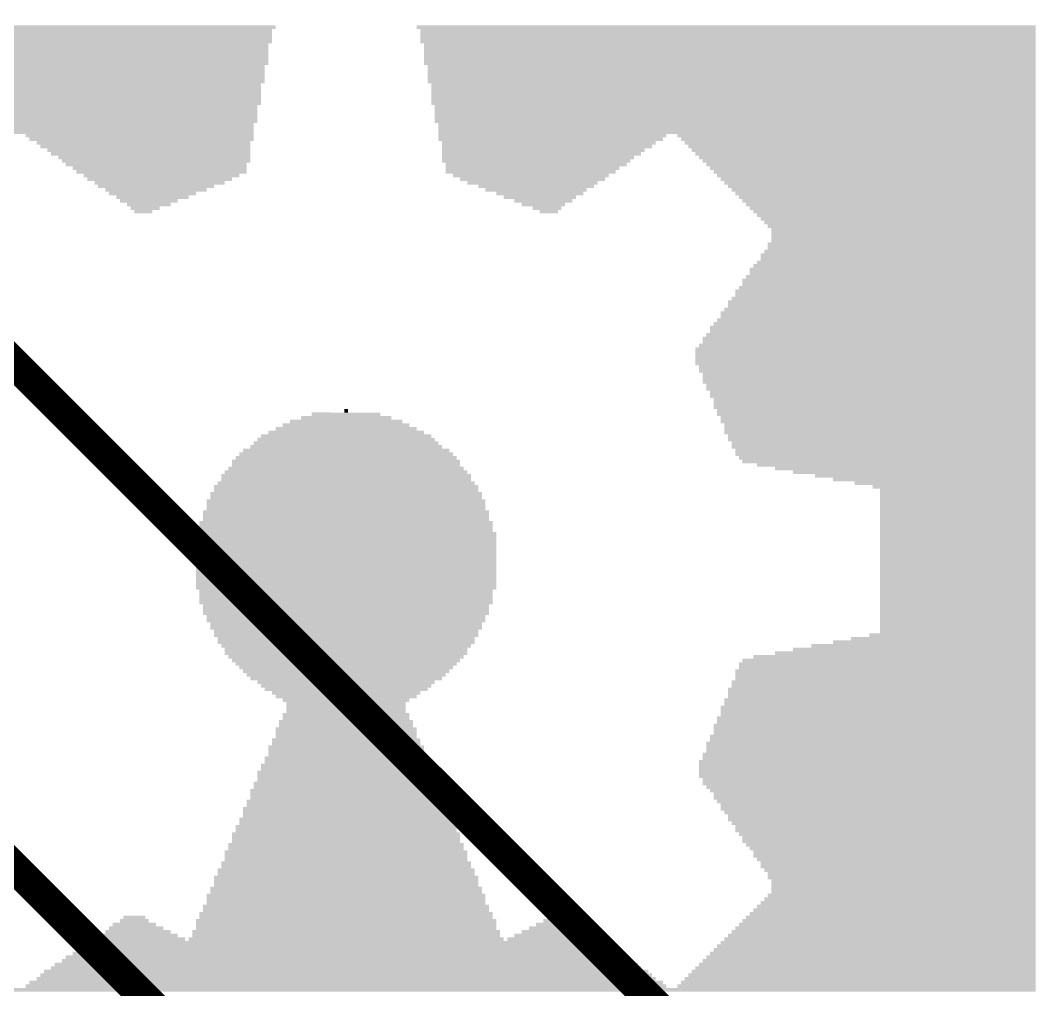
# Model space of a CAD drawing. Extents: x -3564 to 3564, y -2067 to 2176.
# Drawn here: x -145.3 to 180, y -1779.1 to -1468.4 of the extents above; entities that cross this region are included whole.
import ezdxf

# ---------------------------------------------------------------- set-up
doc = ezdxf.new("R2010")
doc.units = 0
for name, color, linetype in [('COPPER_BOTTOM', 1, 'CONTINUOUS'), ('COPPER_TOP', 3, 'CONTINUOUS'), ('SILKSCREEN_BOTTOM', 6, 'CONTINUOUS')]:
    doc.layers.add(name, color=color, linetype=linetype)

msp = doc.modelspace()

# ---------------------------------------------------------------- hatches: boundary and pattern name
at = {"layer": 'SILKSCREEN_BOTTOM'}
for points in [[(-63.53937, -1471.159685), (-261.850039, -1471.159685), (-261.850039, -1469.994724), (-63.53937, -1469.999961)], [(180, -1471.159685), (-18.31063, -1471.159685), (-18.31063, -1469.994724), (180, -1469.999961)], [(-64.699094, -1472.319409), (-261.850039, -1472.319409), (-261.850039, -1471.154449), (-64.699094, -1471.159646)], [(-64.699094, -1473.479134), (-261.850039, -1473.479134), (-261.850039, -1472.314173), (-64.699094, -1472.31937)], [(-64.699094, -1474.638819), (-261.850039, -1474.638819), (-261.850039, -1473.473898), (-64.699094, -1473.479094)], [(180, -1472.319409), (-17.150906, -1472.319409), (-17.150906, -1471.154449), (180, -1471.159646)], [(180, -1473.479134), (-17.150906, -1473.479134), (-17.150906, -1472.314173), (180, -1472.31937)], [(180, -1474.638819), (-17.150906, -1474.638819), (-17.150906, -1473.473898), (180, -1473.479094)], [(-64.699094, -1475.798543), (-261.850039, -1475.798543), (-261.850039, -1474.633622), (-64.699094, -1474.63878)], [(-65.85878, -1476.958268), (-261.850039, -1476.958268), (-261.850039, -1475.793346), (-65.85878, -1475.798504)], [(180, -1475.798543), (-17.150906, -1475.798543), (-17.150906, -1474.633622), (180, -1474.63878)], [(180, -1476.958268), (-15.99122, -1476.958268), (-15.99122, -1475.793346), (180, -1475.798504)], [(-65.85878, -1478.117953), (-261.850039, -1478.117953), (-261.850039, -1476.953071), (-65.85878, -1476.958228)], [(-65.85878, -1479.277677), (-261.850039, -1479.277677), (-261.850039, -1478.112795), (-65.85878, -1478.117913)], [(-65.85878, -1480.437402), (-261.850039, -1480.437402), (-261.850039, -1479.27252), (-65.85878, -1479.277638)], [(180, -1478.117953), (-15.99122, -1478.117953), (-15.99122, -1476.953071), (180, -1476.958228)], [(180, -1479.277677), (-15.99122, -1479.277677), (-15.99122, -1478.112795), (180, -1478.117913)], [(180, -1480.437402), (-15.99122, -1480.437402), (-15.99122, -1479.27252), (180, -1479.277638)], [(-65.85878, -1481.597087), (-261.850039, -1481.597087), (-261.850039, -1480.432244), (-65.85878, -1480.437362)], [(-65.85878, -1482.756811), (-261.850039, -1482.756811), (-261.850039, -1481.591969), (-65.85878, -1481.597047)], [(-67.018504, -1483.916535), (-261.850039, -1483.916535), (-261.850039, -1482.751693), (-67.018504, -1482.756772)], [(180, -1481.597087), (-15.99122, -1481.597087), (-15.99122, -1480.432244), (180, -1480.437362)], [(180, -1482.756811), (-15.99122, -1482.756811), (-15.99122, -1481.591969), (180, -1481.597047)], [(180, -1483.916535), (-14.831496, -1483.916535), (-14.831496, -1482.751693), (180, -1482.756772)], [(-67.018504, -1485.07622), (-261.850039, -1485.07622), (-261.850039, -1483.911417), (-67.018504, -1483.916496)], [(-67.018504, -1486.235945), (-261.850039, -1486.235945), (-261.850039, -1485.071142), (-67.018504, -1485.076181)], [(-67.018504, -1487.395669), (-261.850039, -1487.395669), (-261.850039, -1486.230866), (-67.018504, -1486.235906)], [(180, -1485.07622), (-14.831496, -1485.07622), (-14.831496, -1483.911417), (180, -1483.916496)], [(180, -1486.235945), (-14.831496, -1486.235945), (-14.831496, -1485.071142), (180, -1485.076181)], [(180, -1487.395669), (-14.831496, -1487.395669), (-14.831496, -1486.230866), (180, -1486.235906)], [(-67.018504, -1488.555354), (-261.850039, -1488.555354), (-261.850039, -1487.390591), (-67.018504, -1487.39563)], [(-68.178228, -1489.715079), (-261.850039, -1489.715079), (-261.850039, -1488.550315), (-68.178228, -1488.555315)], [(-68.178228, -1490.874803), (-261.850039, -1490.874803), (-261.850039, -1489.710039), (-68.178228, -1489.715039)], [(180, -1488.555354), (-14.831496, -1488.555354), (-14.831496, -1487.390591), (180, -1487.39563)], [(180, -1489.715079), (-13.671772, -1489.715079), (-13.671772, -1488.550315), (180, -1488.555315)], [(180, -1490.874803), (-13.671772, -1490.874803), (-13.671772, -1489.710039), (180, -1489.715039)], [(-68.178228, -1492.034488), (-261.850039, -1492.034488), (-261.850039, -1490.869764), (-68.178228, -1490.874764)], [(-68.178228, -1493.194213), (-261.850039, -1493.194213), (-261.850039, -1492.029488), (-68.178228, -1492.034449)], [(180, -1492.034488), (-13.671772, -1492.034488), (-13.671772, -1490.869764), (180, -1490.874764)], [(180, -1493.194213), (-13.671772, -1493.194213), (-13.671772, -1492.029488), (180, -1492.034449)], [(-68.178228, -1494.353937), (-261.850039, -1494.353937), (-261.850039, -1493.189213), (-68.178228, -1493.194173)], [(-68.178228, -1495.513622), (-261.850039, -1495.513622), (-261.850039, -1494.348937), (-68.178228, -1494.353898)], [(-69.337913, -1496.673346), (-261.850039, -1496.673346), (-261.850039, -1495.508661), (-69.337913, -1495.513583)], [(180, -1494.353937), (-13.671772, -1494.353937), (-13.671772, -1493.189213), (180, -1493.194173)], [(180, -1495.513622), (-13.671772, -1495.513622), (-13.671772, -1494.348937), (180, -1494.353898)], [(180, -1496.673346), (-12.512087, -1496.673346), (-12.512087, -1495.508661), (180, -1495.513583)], [(-69.337913, -1497.833071), (-261.850039, -1497.833071), (-261.850039, -1496.668386), (-69.337913, -1496.673307)], [(-69.337913, -1498.992756), (-261.850039, -1498.992756), (-261.850039, -1497.82811), (-69.337913, -1497.833031)], [(-69.337913, -1500.15248), (-261.850039, -1500.15248), (-261.850039, -1498.987835), (-69.337913, -1498.992717)], [(180, -1497.833071), (-12.512087, -1497.833071), (-12.512087, -1496.668386), (180, -1496.673307)], [(180, -1498.992756), (-12.512087, -1498.992756), (-12.512087, -1497.82811), (180, -1497.833031)], [(180, -1500.15248), (-12.512087, -1500.15248), (-12.512087, -1498.987835), (180, -1498.992717)], [(-69.337913, -1501.312205), (-261.850039, -1501.312205), (-261.850039, -1500.147559), (-69.337913, -1500.152441)], [(-70.497638, -1502.47189), (-261.850039, -1502.47189), (-261.850039, -1501.307283), (-70.497638, -1501.312165)], [(-70.497638, -1503.631614), (-261.850039, -1503.631614), (-261.850039, -1502.467008), (-70.497638, -1502.47185)], [(180, -1501.312205), (-12.512087, -1501.312205), (-12.512087, -1500.147559), (180, -1500.152441)], [(180, -1502.47189), (-11.352362, -1502.47189), (-11.352362, -1501.307283), (180, -1501.312165)], [(180, -1503.631614), (-11.352362, -1503.631614), (-11.352362, -1502.467008), (180, -1502.47185)], [(-70.497638, -1504.791339), (-261.850039, -1504.791339), (-261.850039, -1503.626732), (-70.497638, -1503.631575)], [(-70.497638, -1505.951024), (-143.559449, -1505.951024), (-143.559449, -1504.786457), (-70.497638, -1504.791299)], [(-70.497638, -1507.110748), (-142.399764, -1507.110748), (-142.399764, -1505.946181), (-70.497638, -1505.950984)], [(180, -1504.791339), (-11.352362, -1504.791339), (-11.352362, -1503.626732), (180, -1503.631575)], [(61.709409, -1505.951024), (-11.352362, -1505.951024), (-11.352362, -1504.786457), (61.709409, -1504.791299)], [(60.549724, -1507.110748), (-11.352362, -1507.110748), (-11.352362, -1505.946181), (60.549724, -1505.950984)], [(180, -1505.951024), (65.188543, -1505.951024), (65.188543, -1504.786457), (180, -1504.791299)], [(180, -1507.110748), (66.348268, -1507.110748), (66.348268, -1505.946181), (180, -1505.950984)], [(-71.657362, -1508.270472), (-140.080315, -1508.270472), (-140.080315, -1507.105906), (-71.657362, -1507.110709)], [(-71.657362, -1509.430157), (-138.92063, -1509.430157), (-138.92063, -1508.26563), (-71.657362, -1508.270433)], [(58.230276, -1508.270472), (-10.192638, -1508.270472), (-10.192638, -1507.105906), (58.230276, -1507.110709)], [(57.070591, -1509.430157), (-10.192638, -1509.430157), (-10.192638, -1508.26563), (57.070591, -1508.270433)], [(180, -1508.270472), (67.507992, -1508.270472), (67.507992, -1507.105906), (180, -1507.110709)], [(180, -1509.430157), (68.667677, -1509.430157), (68.667677, -1508.26563), (180, -1508.270433)], [(-71.657362, -1510.589882), (-136.601181, -1510.589882), (-136.601181, -1509.425354), (-71.657362, -1509.430118)], [(-71.657362, -1511.749606), (-135.441496, -1511.749606), (-135.441496, -1510.585079), (-71.657362, -1510.589843)], [(-71.657362, -1512.909291), (-133.122047, -1512.909291), (-133.122047, -1511.744803), (-71.657362, -1511.749567)], [(54.751142, -1510.589882), (-10.192638, -1510.589882), (-10.192638, -1509.425354), (54.751142, -1509.430118)], [(53.591457, -1511.749606), (-10.192638, -1511.749606), (-10.192638, -1510.585079), (53.591457, -1510.589843)], [(51.272008, -1512.909291), (-10.192638, -1512.909291), (-10.192638, -1511.744803), (51.272008, -1511.749567)], [(180, -1510.589882), (69.827402, -1510.589882), (69.827402, -1509.425354), (180, -1509.430118)], [(180, -1511.749606), (70.987126, -1511.749606), (70.987126, -1510.585079), (180, -1510.589843)], [(180, -1512.909291), (72.146811, -1512.909291), (72.146811, -1511.744803), (180, -1511.749567)], [(-71.657362, -1514.069016), (-131.962362, -1514.069016), (-131.962362, -1512.904528), (-71.657362, -1512.909252)], [(-72.817047, -1515.22874), (-130.802638, -1515.22874), (-130.802638, -1514.064252), (-72.817047, -1514.068976)], [(-72.817047, -1516.388425), (-128.483228, -1516.388425), (-128.483228, -1515.223976), (-72.817047, -1515.228701)], [(50.112323, -1514.069016), (-10.192638, -1514.069016), (-10.192638, -1512.904528), (50.112323, -1512.909252)], [(48.952598, -1515.22874), (-9.032953, -1515.22874), (-9.032953, -1514.064252), (48.952598, -1514.068976)], [(46.633189, -1516.388425), (-9.032953, -1516.388425), (-9.032953, -1515.223976), (46.633189, -1515.228701)], [(180, -1514.069016), (73.306535, -1514.069016), (73.306535, -1512.904528), (180, -1512.909252)], [(180, -1515.22874), (74.46626, -1515.22874), (74.46626, -1514.064252), (180, -1514.068976)], [(180, -1516.388425), (75.625945, -1516.388425), (75.625945, -1515.223976), (180, -1515.228701)], [(-72.817047, -1517.54815), (-127.323504, -1517.54815), (-127.323504, -1516.383701), (-72.817047, -1516.388386)], [(-75.136496, -1518.707874), (-125.004094, -1518.707874), (-125.004094, -1517.543425), (-75.136496, -1517.54811)], [(-77.455906, -1519.867559), (-123.84437, -1519.867559), (-123.84437, -1518.70315), (-77.455906, -1518.707835)], [(45.473465, -1517.54815), (-9.032953, -1517.54815), (-9.032953, -1516.383701), (45.473465, -1516.388386)], [(43.154055, -1518.707874), (-6.713504, -1518.707874), (-6.713504, -1517.543425), (43.154055, -1517.54811)], [(41.994331, -1519.867559), (-4.394094, -1519.867559), (-4.394094, -1518.70315), (41.994331, -1518.707835)], [(180, -1517.54815), (76.785669, -1517.54815), (76.785669, -1516.383701), (180, -1516.388386)], [(180, -1518.707874), (77.945394, -1518.707874), (77.945394, -1517.543425), (180, -1517.54811)], [(180, -1519.867559), (79.105079, -1519.867559), (79.105079, -1518.70315), (180, -1518.707835)], [(-79.775315, -1521.027283), (-121.524961, -1521.027283), (-121.524961, -1519.862874), (-79.775315, -1519.86752)], [(-83.254449, -1522.187008), (-120.365236, -1522.187008), (-120.365236, -1521.022598), (-83.254449, -1521.027244)], [(-85.573898, -1523.346693), (-118.045827, -1523.346693), (-118.045827, -1522.182323), (-85.573898, -1522.186969)], [(39.674921, -1521.027283), (-2.074685, -1521.027283), (-2.074685, -1519.862874), (39.674921, -1519.86752)], [(38.515197, -1522.187008), (1.404409, -1522.187008), (1.404409, -1521.022598), (38.515197, -1521.027244)], [(36.195787, -1523.346693), (3.723858, -1523.346693), (3.723858, -1522.182323), (36.195787, -1522.186969)], [(180, -1521.027283), (80.264803, -1521.027283), (80.264803, -1519.862874), (180, -1519.86752)], [(180, -1522.187008), (81.424528, -1522.187008), (81.424528, -1521.022598), (180, -1521.027244)], [(180, -1523.346693), (82.584213, -1523.346693), (82.584213, -1522.182323), (180, -1522.186969)], [(-89.053031, -1524.506417), (-116.886102, -1524.506417), (-116.886102, -1523.342047), (-89.053031, -1523.346654)], [(-91.372441, -1525.666142), (-114.566693, -1525.666142), (-114.566693, -1524.501772), (-91.372441, -1524.506378)], [(35.036063, -1524.506417), (7.202992, -1524.506417), (7.202992, -1523.342047), (35.036063, -1523.346654)], [(32.716654, -1525.666142), (9.522402, -1525.666142), (9.522402, -1524.501772), (32.716654, -1524.506378)], [(180, -1524.506417), (83.743937, -1524.506417), (83.743937, -1523.342047), (180, -1523.346654)], [(180, -1525.666142), (84.903661, -1525.666142), (84.903661, -1524.501772), (180, -1524.506378)], [(-94.851575, -1526.825827), (-113.406969, -1526.825827), (-113.406969, -1525.661496), (-94.851575, -1525.666102)], [(-97.170984, -1527.985551), (-111.08752, -1527.985551), (-111.08752, -1526.82122), (-97.170984, -1526.825787)], [(-100.650118, -1529.145276), (-109.927835, -1529.145276), (-109.927835, -1527.980945), (-100.650118, -1527.985512)], [(31.556929, -1526.825827), (13.001535, -1526.825827), (13.001535, -1525.661496), (31.556929, -1525.666102)], [(29.23748, -1527.985551), (15.320945, -1527.985551), (15.320945, -1526.82122), (29.23748, -1526.825787)], [(28.077795, -1529.145276), (18.800079, -1529.145276), (18.800079, -1527.980945), (28.077795, -1527.985512)], [(180, -1526.825827), (86.063346, -1526.825827), (86.063346, -1525.661496), (180, -1525.666102)], [(180, -1527.985551), (87.223071, -1527.985551), (87.223071, -1526.82122), (180, -1526.825787)], [(180, -1529.145276), (88.382795, -1529.145276), (88.382795, -1527.980945), (180, -1527.985512)], [(-102.969567, -1530.304961), (-108.76811, -1530.304961), (-108.76811, -1529.140669), (-102.969567, -1529.145236)], [(26.918071, -1530.304961), (21.119528, -1530.304961), (21.119528, -1529.140669), (26.918071, -1529.145236)], [(180, -1530.304961), (89.54248, -1530.304961), (89.54248, -1529.140669), (180, -1529.145236)], [(180, -1531.464685), (90.702205, -1531.464685), (90.702205, -1530.300394), (180, -1530.304921)], [(180, -1532.624409), (91.861929, -1532.624409), (91.861929, -1531.460118), (180, -1531.464646)], [(180, -1533.784094), (93.021614, -1533.784094), (93.021614, -1532.619843), (180, -1532.62437)], [(180, -1534.943819), (94.181339, -1534.943819), (94.181339, -1533.779567), (180, -1533.784055)], [(180, -1536.103543), (95.341063, -1536.103543), (95.341063, -1534.939291), (180, -1534.94378)], [(180, -1537.263228), (95.341063, -1537.263228), (95.341063, -1536.099016), (180, -1536.103504)], [(180, -1538.422953), (95.341063, -1538.422953), (95.341063, -1537.25874), (180, -1537.263189)], [(180, -1539.582677), (95.341063, -1539.582677), (95.341063, -1538.418465), (180, -1538.422913)], [(180, -1543.061811), (93.021614, -1543.061811), (93.021614, -1541.897638), (180, -1541.902047)], [(180, -1540.742362), (94.181339, -1540.742362), (94.181339, -1539.578189), (180, -1539.582638)], [(180, -1541.902087), (94.181339, -1541.902087), (94.181339, -1540.737913), (180, -1540.742323)], [(180, -1544.221496), (91.861929, -1544.221496), (91.861929, -1543.057362), (180, -1543.061772)], [(180, -1545.38122), (91.861929, -1545.38122), (91.861929, -1544.217087), (180, -1544.221457)], [(180, -1548.860354), (88.382795, -1548.860354), (88.382795, -1547.69626), (180, -1547.700591)], [(180, -1547.70063), (89.54248, -1547.70063), (89.54248, -1546.536535), (180, -1546.540906)], [(180, -1546.540945), (90.702205, -1546.540945), (90.702205, -1545.376811), (180, -1545.381181)], [(180, -1552.339488), (86.063346, -1552.339488), (86.063346, -1551.175433), (180, -1551.179724)], [(180, -1551.179764), (87.223071, -1551.179764), (87.223071, -1550.015709), (180, -1550.020039)], [(180, -1550.020079), (88.382795, -1550.020079), (88.382795, -1548.855984), (180, -1548.860315)], [(180, -1555.818622), (83.743937, -1555.818622), (83.743937, -1554.654606), (180, -1554.658858)], [(180, -1554.658898), (84.903661, -1554.658898), (84.903661, -1553.494882), (180, -1553.499173)], [(180, -1553.499213), (86.063346, -1553.499213), (86.063346, -1552.335157), (180, -1552.339449)], [(180, -1559.297756), (81.424528, -1559.297756), (81.424528, -1558.13378), (180, -1558.137992)], [(180, -1558.138031), (82.584213, -1558.138031), (82.584213, -1556.974055), (180, -1556.978307)], [(180, -1556.978346), (83.743937, -1556.978346), (83.743937, -1555.814331), (180, -1555.818583)], [(180, -1561.617165), (80.264803, -1561.617165), (80.264803, -1560.453228), (180, -1560.457441)], [(180, -1560.45748), (81.424528, -1560.45748), (81.424528, -1559.293504), (180, -1559.297717)], [(180, -1565.096299), (77.945394, -1565.096299), (77.945394, -1563.932402), (180, -1563.936575)], [(180, -1562.77689), (79.105079, -1562.77689), (79.105079, -1561.612953), (180, -1561.617126)], [(180, -1563.936614), (79.105079, -1563.936614), (79.105079, -1562.772677), (180, -1562.77685)], [(180, -1567.415748), (75.625945, -1567.415748), (75.625945, -1566.25185), (180, -1566.255984)], [(180, -1568.575433), (75.625945, -1568.575433), (75.625945, -1567.411575), (180, -1567.415709)], [(180, -1566.256024), (76.785669, -1566.256024), (76.785669, -1565.092126), (180, -1565.09626)], [(180, -1570.894882), (73.306535, -1570.894882), (73.306535, -1569.731024), (180, -1569.735118)], [(180, -1572.054567), (73.306535, -1572.054567), (73.306535, -1570.890748), (180, -1570.894843)], [(180, -1569.735157), (74.46626, -1569.735157), (74.46626, -1568.571299), (180, -1568.575394)], [(180, -1574.374016), (70.987126, -1574.374016), (70.987126, -1573.210197), (180, -1573.214252)], [(180, -1575.533701), (70.987126, -1575.533701), (70.987126, -1574.369921), (180, -1574.373976)], [(180, -1573.214291), (72.146811, -1573.214291), (72.146811, -1572.050472), (180, -1572.054528)], [(180, -1576.693425), (70.987126, -1576.693425), (70.987126, -1575.529646), (180, -1575.533661)], [(180, -1577.85315), (70.987126, -1577.85315), (70.987126, -1576.68937), (180, -1576.693386)], [(180, -1579.012835), (70.987126, -1579.012835), (70.987126, -1577.849094), (180, -1577.85311)], [(180, -1580.172559), (72.146811, -1580.172559), (72.146811, -1579.008819), (180, -1579.012795)], [(180, -1581.332283), (72.146811, -1581.332283), (72.146811, -1580.168543), (180, -1580.17252)], [(180, -1582.491969), (73.306535, -1582.491969), (73.306535, -1581.328268), (180, -1581.332244)], [(180, -1583.651693), (73.306535, -1583.651693), (73.306535, -1582.487992), (180, -1582.491929)], [(180, -1584.811417), (73.306535, -1584.811417), (73.306535, -1583.647717), (180, -1583.651654)], [(180, -1585.971102), (74.46626, -1585.971102), (74.46626, -1584.807441), (180, -1584.811378)], [(180, -1587.130827), (74.46626, -1587.130827), (74.46626, -1585.967165), (180, -1585.971063)], [(180, -1588.290551), (75.625945, -1588.290551), (75.625945, -1587.12689), (180, -1587.130787)], [(180, -1589.450236), (75.625945, -1589.450236), (75.625945, -1588.286614), (180, -1588.290512)], [(180, -1590.609961), (76.785669, -1590.609961), (76.785669, -1589.446339), (180, -1589.450197)], [(180, -1591.769685), (76.785669, -1591.769685), (76.785669, -1590.606063), (180, -1590.609921)], [(-40.345157, -1594.089094), (-41.504843, -1594.089094), (-41.504843, -1592.925512), (-40.345157, -1592.929331)], [(180, -1592.92937), (76.785669, -1592.92937), (76.785669, -1591.765787), (180, -1591.769646)], [(180, -1594.089094), (77.945394, -1594.089094), (77.945394, -1592.925512), (180, -1592.929331)], [(-22.949488, -1597.568228), (-58.900512, -1597.568228), (-58.900512, -1596.404685), (-22.949488, -1596.408465)], [(-26.428622, -1596.408504), (-55.421378, -1596.408504), (-55.421378, -1595.244961), (-26.428622, -1595.24878)], [(-29.907756, -1595.248819), (-51.942244, -1595.248819), (-51.942244, -1594.085236), (-29.907756, -1594.089055)], [(180, -1595.248819), (77.945394, -1595.248819), (77.945394, -1594.085236), (180, -1594.089055)], [(180, -1596.408504), (79.105079, -1596.408504), (79.105079, -1595.244961), (180, -1595.24878)], [(180, -1597.568228), (79.105079, -1597.568228), (79.105079, -1596.404685), (180, -1596.408465)], [(-15.99122, -1601.047362), (-65.85878, -1601.047362), (-65.85878, -1599.883858), (-15.99122, -1599.887598)], [(-18.31063, -1599.887638), (-63.53937, -1599.887638), (-63.53937, -1598.724134), (-18.31063, -1598.727913)], [(-20.630039, -1598.727953), (-61.219961, -1598.727953), (-61.219961, -1597.564409), (-20.630039, -1597.568189)], [(180, -1598.727953), (80.264803, -1598.727953), (80.264803, -1597.564409), (180, -1597.568189)], [(180, -1599.887638), (80.264803, -1599.887638), (80.264803, -1598.724134), (180, -1598.727913)], [(180, -1601.047362), (80.264803, -1601.047362), (80.264803, -1599.883858), (180, -1599.887598)], [(-11.352362, -1604.526496), (-70.497638, -1604.526496), (-70.497638, -1603.363031), (-11.352362, -1603.366732)], [(-12.512087, -1603.366772), (-69.337913, -1603.366772), (-69.337913, -1602.203307), (-12.512087, -1602.207047)], [(-13.671772, -1602.207087), (-68.178228, -1602.207087), (-68.178228, -1601.043583), (-13.671772, -1601.047323)], [(180, -1602.207087), (81.424528, -1602.207087), (81.424528, -1601.043583), (180, -1601.047323)], [(180, -1603.366772), (81.424528, -1603.366772), (81.424528, -1602.203307), (180, -1602.207047)], [(180, -1604.526496), (82.584213, -1604.526496), (82.584213, -1603.363031), (180, -1603.366732)], [(-6.713504, -1608.00563), (-75.136496, -1608.00563), (-75.136496, -1606.842205), (-6.713504, -1606.845866)], [(-7.873228, -1606.845906), (-73.976772, -1606.845906), (-73.976772, -1605.68248), (-7.873228, -1605.686181)], [(-10.192638, -1605.68622), (-71.657362, -1605.68622), (-71.657362, -1604.522756), (-10.192638, -1604.526457)], [(180, -1605.68622), (82.584213, -1605.68622), (82.584213, -1604.522756), (180, -1604.526457)], [(180, -1606.845906), (83.743937, -1606.845906), (83.743937, -1605.68248), (180, -1605.686181)], [(180, -1608.00563), (83.743937, -1608.00563), (83.743937, -1606.842205), (180, -1606.845866)], [(-4.394094, -1610.325039), (-77.455906, -1610.325039), (-77.455906, -1609.161654), (-4.394094, -1609.165315)], [(-5.553819, -1609.165354), (-76.296181, -1609.165354), (-76.296181, -1608.001929), (-5.553819, -1608.005591)], [(180, -1609.165354), (84.903661, -1609.165354), (84.903661, -1608.001929), (180, -1608.005591)], [(180, -1610.325039), (86.063346, -1610.325039), (86.063346, -1609.161654), (180, -1609.165315)], [(-2.074685, -1613.804173), (-79.775315, -1613.804173), (-79.775315, -1612.640827), (-2.074685, -1612.644449)], [(-3.23437, -1612.644488), (-78.61563, -1612.644488), (-78.61563, -1611.481102), (-3.23437, -1611.484724)], [(-4.394094, -1611.484764), (-77.455906, -1611.484764), (-77.455906, -1610.321378), (-4.394094, -1610.325)], [(180, -1611.484764), (90.702205, -1611.484764), (90.702205, -1610.321378), (180, -1610.325)], [(180, -1612.644488), (96.500748, -1612.644488), (96.500748, -1611.481102), (180, -1611.484724)], [(180, -1613.804173), (102.299331, -1613.804173), (102.299331, -1612.640827), (180, -1612.644449)], [(0.244724, -1617.283307), (-82.094764, -1617.283307), (-82.094764, -1616.12), (0.244724, -1616.123583)], [(-0.914961, -1614.963898), (-80.935039, -1614.963898), (-80.935039, -1613.800551), (-0.914961, -1613.804134)], [(-0.914961, -1616.123622), (-80.935039, -1616.123622), (-80.935039, -1614.960276), (-0.914961, -1614.963858)], [(180, -1614.963898), (109.257598, -1614.963898), (109.257598, -1613.800551), (180, -1613.804134)], [(180, -1616.123622), (115.056142, -1616.123622), (115.056142, -1614.960276), (180, -1614.963858)], [(180, -1617.283307), (122.014409, -1617.283307), (122.014409, -1616.12), (180, -1616.123583)], [(2.564134, -1620.762441), (-84.414173, -1620.762441), (-84.414173, -1619.599173), (2.564134, -1619.602717)], [(1.404409, -1618.443031), (-83.254449, -1618.443031), (-83.254449, -1617.279724), (1.404409, -1617.283268)], [(1.404409, -1619.602756), (-83.254449, -1619.602756), (-83.254449, -1618.439449), (1.404409, -1618.442992)], [(180, -1618.443031), (127.812953, -1618.443031), (127.812953, -1617.279724), (180, -1617.283268)], [(180, -1619.602756), (130.132402, -1619.602756), (130.132402, -1618.439449), (180, -1618.442992)], [(180, -1620.762441), (130.132402, -1620.762441), (130.132402, -1619.599173), (180, -1619.602717)], [(3.723858, -1623.08189), (-85.573898, -1623.08189), (-85.573898, -1621.918622), (3.723858, -1621.922126)], [(3.723858, -1624.241575), (-85.573898, -1624.241575), (-85.573898, -1623.078346), (3.723858, -1623.08185)], [(2.564134, -1621.922165), (-84.414173, -1621.922165), (-84.414173, -1620.758898), (2.564134, -1620.762402)], [(180, -1621.922165), (130.132402, -1621.922165), (130.132402, -1620.758898), (180, -1620.762402)], [(180, -1623.08189), (130.132402, -1623.08189), (130.132402, -1621.918622), (180, -1621.922126)], [(180, -1624.241575), (130.132402, -1624.241575), (130.132402, -1623.078346), (180, -1623.08185)], [(4.883543, -1626.561024), (-86.733583, -1626.561024), (-86.733583, -1625.397795), (4.883543, -1625.40126)], [(3.723858, -1625.401299), (-85.573898, -1625.401299), (-85.573898, -1624.238071), (3.723858, -1624.241535)], [(180, -1625.401299), (130.132402, -1625.401299), (130.132402, -1624.238071), (180, -1624.241535)], [(180, -1626.561024), (130.132402, -1626.561024), (130.132402, -1625.397795), (180, -1625.40126)], [(6.043268, -1630.040157), (-87.893307, -1630.040157), (-87.893307, -1628.876969), (6.043268, -1628.880394)], [(4.883543, -1627.720709), (-86.733583, -1627.720709), (-86.733583, -1626.55752), (4.883543, -1626.560984)], [(4.883543, -1628.880433), (-86.733583, -1628.880433), (-86.733583, -1627.717244), (4.883543, -1627.720669)], [(180, -1627.720709), (130.132402, -1627.720709), (130.132402, -1626.55752), (180, -1626.560984)], [(180, -1628.880433), (130.132402, -1628.880433), (130.132402, -1627.717244), (180, -1627.720669)], [(180, -1630.040157), (130.132402, -1630.040157), (130.132402, -1628.876969), (180, -1628.880394)], [(6.043268, -1631.199843), (-87.893307, -1631.199843), (-87.893307, -1630.036693), (6.043268, -1630.040118)], [(6.043268, -1632.359567), (-87.893307, -1632.359567), (-87.893307, -1631.196417), (6.043268, -1631.199803)], [(7.202992, -1633.519291), (-87.893307, -1633.519291), (-87.893307, -1632.356142), (7.202992, -1632.359528)], [(180, -1631.199843), (130.132402, -1631.199843), (130.132402, -1630.036693), (180, -1630.040118)], [(180, -1632.359567), (130.132402, -1632.359567), (130.132402, -1631.196417), (180, -1631.199803)], [(180, -1633.519291), (130.132402, -1633.519291), (130.132402, -1632.356142), (180, -1632.359528)], [(7.202992, -1634.678976), (-89.053031, -1634.678976), (-89.053031, -1633.515866), (7.202992, -1633.519252)], [(7.202992, -1635.838701), (-89.053031, -1635.838701), (-89.053031, -1634.675591), (7.202992, -1634.678937)], [(7.202992, -1636.998425), (-89.053031, -1636.998425), (-89.053031, -1635.835315), (7.202992, -1635.838661)], [(180, -1634.678976), (130.132402, -1634.678976), (130.132402, -1633.515866), (180, -1633.519252)], [(180, -1635.838701), (130.132402, -1635.838701), (130.132402, -1634.675591), (180, -1634.678937)], [(180, -1636.998425), (130.132402, -1636.998425), (130.132402, -1635.835315), (180, -1635.838661)], [(7.202992, -1638.15811), (-89.053031, -1638.15811), (-89.053031, -1636.995039), (7.202992, -1636.998386)], [(7.202992, -1639.317835), (-89.053031, -1639.317835), (-89.053031, -1638.154764), (7.202992, -1638.158071)], [(7.202992, -1640.477559), (-89.053031, -1640.477559), (-89.053031, -1639.314488), (7.202992, -1639.317795)], [(180, -1638.15811), (130.132402, -1638.15811), (130.132402, -1636.995039), (180, -1636.998386)], [(180, -1639.317835), (130.132402, -1639.317835), (130.132402, -1638.154764), (180, -1638.158071)], [(180, -1640.477559), (130.132402, -1640.477559), (130.132402, -1639.314488), (180, -1639.317795)], [(7.202992, -1641.637244), (-89.053031, -1641.637244), (-89.053031, -1640.474213), (7.202992, -1640.47752)], [(7.202992, -1642.796969), (-89.053031, -1642.796969), (-89.053031, -1641.633937), (7.202992, -1641.637205)], [(180, -1641.637244), (130.132402, -1641.637244), (130.132402, -1640.474213), (180, -1640.47752)], [(180, -1642.796969), (130.132402, -1642.796969), (130.132402, -1641.633937), (180, -1641.637205)], [(7.202992, -1643.956693), (-89.053031, -1643.956693), (-89.053031, -1642.793661), (7.202992, -1642.796929)], [(7.202992, -1645.116378), (-89.053031, -1645.116378), (-89.053031, -1643.953386), (7.202992, -1643.956654)], [(7.202992, -1646.276102), (-89.053031, -1646.276102), (-89.053031, -1645.11311), (7.202992, -1645.116339)], [(180, -1643.956693), (130.132402, -1643.956693), (130.132402, -1642.793661), (180, -1642.796929)], [(180, -1645.116378), (130.132402, -1645.116378), (130.132402, -1643.953386), (180, -1643.956654)], [(180, -1646.276102), (130.132402, -1646.276102), (130.132402, -1645.11311), (180, -1645.116339)], [(7.202992, -1647.435827), (-89.053031, -1647.435827), (-89.053031, -1646.272835), (7.202992, -1646.276063)], [(7.202992, -1648.595512), (-89.053031, -1648.595512), (-89.053031, -1647.432559), (7.202992, -1647.435787)], [(7.202992, -1649.755236), (-89.053031, -1649.755236), (-89.053031, -1648.592283), (7.202992, -1648.595472)], [(180, -1647.435827), (130.132402, -1647.435827), (130.132402, -1646.272835), (180, -1646.276063)], [(180, -1648.595512), (130.132402, -1648.595512), (130.132402, -1647.432559), (180, -1647.435787)], [(180, -1649.755236), (130.132402, -1649.755236), (130.132402, -1648.592283), (180, -1648.595472)], [(7.202992, -1650.914961), (-89.053031, -1650.914961), (-89.053031, -1649.752008), (7.202992, -1649.755197)], [(6.043268, -1652.074646), (-87.893307, -1652.074646), (-87.893307, -1650.911732), (6.043268, -1650.914921)], [(6.043268, -1653.23437), (-87.893307, -1653.23437), (-87.893307, -1652.071457), (6.043268, -1652.074606)], [(180, -1650.914961), (130.132402, -1650.914961), (130.132402, -1649.752008), (180, -1649.755197)], [(180, -1652.074646), (130.132402, -1652.074646), (130.132402, -1650.911732), (180, -1650.914921)], [(180, -1653.23437), (130.132402, -1653.23437), (130.132402, -1652.071457), (180, -1652.074606)], [(6.043268, -1654.394094), (-87.893307, -1654.394094), (-87.893307, -1653.231181), (6.043268, -1653.234331)], [(6.043268, -1655.55378), (-87.893307, -1655.55378), (-87.893307, -1654.390906), (6.043268, -1654.394055)], [(4.883543, -1656.713504), (-86.733583, -1656.713504), (-86.733583, -1655.55063), (4.883543, -1655.55374)], [(180, -1654.394094), (130.132402, -1654.394094), (130.132402, -1653.231181), (180, -1653.234331)], [(180, -1655.55378), (130.132402, -1655.55378), (130.132402, -1654.390906), (180, -1654.394055)], [(180, -1656.713504), (130.132402, -1656.713504), (130.132402, -1655.55063), (180, -1655.55374)], [(4.883543, -1657.873228), (-86.733583, -1657.873228), (-86.733583, -1656.710354), (4.883543, -1656.713465)], [(4.883543, -1659.032913), (-86.733583, -1659.032913), (-86.733583, -1657.870079), (4.883543, -1657.873189)], [(180, -1657.873228), (130.132402, -1657.873228), (130.132402, -1656.710354), (180, -1656.713465)], [(180, -1659.032913), (130.132402, -1659.032913), (130.132402, -1657.870079), (180, -1657.873189)], [(3.723858, -1660.192638), (-85.573898, -1660.192638), (-85.573898, -1659.029803), (3.723858, -1659.032874)], [(3.723858, -1661.352362), (-85.573898, -1661.352362), (-85.573898, -1660.189528), (3.723858, -1660.192598)], [(2.564134, -1662.512047), (-84.414173, -1662.512047), (-84.414173, -1661.349252), (2.564134, -1661.352323)], [(180, -1660.192638), (130.132402, -1660.192638), (130.132402, -1659.029803), (180, -1659.032874)], [(180, -1661.352362), (130.132402, -1661.352362), (130.132402, -1660.189528), (180, -1660.192598)], [(180, -1662.512047), (130.132402, -1662.512047), (130.132402, -1661.349252), (180, -1661.352323)], [(2.564134, -1663.671772), (-84.414173, -1663.671772), (-84.414173, -1662.508976), (2.564134, -1662.512008)], [(1.404409, -1664.831496), (-83.254449, -1664.831496), (-83.254449, -1663.668701), (1.404409, -1663.671732)], [(1.404409, -1665.991181), (-83.254449, -1665.991181), (-83.254449, -1664.828425), (1.404409, -1664.831457)], [(180, -1665.991181), (126.653268, -1665.991181), (126.653268, -1664.828425), (180, -1664.831457)], [(180, -1663.671772), (130.132402, -1663.671772), (130.132402, -1662.508976), (180, -1662.512008)], [(180, -1664.831496), (130.132402, -1664.831496), (130.132402, -1663.668701), (180, -1663.671732)], [(0.244724, -1667.150906), (-82.094764, -1667.150906), (-82.094764, -1665.98815), (0.244724, -1665.991142)], [(0.244724, -1668.31063), (-82.094764, -1668.31063), (-82.094764, -1667.147874), (0.244724, -1667.150866)], [(-0.914961, -1669.470315), (-80.935039, -1669.470315), (-80.935039, -1668.307598), (-0.914961, -1668.310591)], [(180, -1669.470315), (108.097874, -1669.470315), (108.097874, -1668.307598), (180, -1668.310591)], [(180, -1668.31063), (115.056142, -1668.31063), (115.056142, -1667.147874), (180, -1667.150866)], [(180, -1667.150906), (120.854685, -1667.150906), (120.854685, -1665.98815), (180, -1665.991142)], [(-2.074685, -1670.630039), (-79.775315, -1670.630039), (-79.775315, -1669.467323), (-2.074685, -1669.470276)], [(-2.074685, -1671.789764), (-79.775315, -1671.789764), (-79.775315, -1670.627047), (-2.074685, -1670.63)], [(-3.23437, -1672.949449), (-78.61563, -1672.949449), (-78.61563, -1671.786772), (-3.23437, -1671.789724)], [(180, -1672.949449), (89.54248, -1672.949449), (89.54248, -1671.786772), (180, -1671.789724)], [(180, -1671.789764), (96.500748, -1671.789764), (96.500748, -1670.627047), (180, -1670.63)], [(180, -1670.630039), (102.299331, -1670.630039), (102.299331, -1669.467323), (180, -1669.470276)], [(-4.394094, -1674.109173), (-77.455906, -1674.109173), (-77.455906, -1672.946496), (-4.394094, -1672.949409)], [(-5.553819, -1675.268898), (-76.296181, -1675.268898), (-76.296181, -1674.10622), (-5.553819, -1674.109134)], [(-6.713504, -1676.428583), (-75.136496, -1676.428583), (-75.136496, -1675.265945), (-6.713504, -1675.268858)], [(180, -1675.268898), (84.903661, -1675.268898), (84.903661, -1674.10622), (180, -1674.109134)], [(180, -1676.428583), (84.903661, -1676.428583), (84.903661, -1675.265945), (180, -1675.268858)], [(180, -1674.109173), (86.063346, -1674.109173), (86.063346, -1672.946496), (180, -1672.949409)], [(-7.873228, -1677.588307), (-73.976772, -1677.588307), (-73.976772, -1676.425669), (-7.873228, -1676.428543)], [(-9.032953, -1678.748031), (-72.817047, -1678.748031), (-72.817047, -1677.585394), (-9.032953, -1677.588268)], [(180, -1677.588307), (83.743937, -1677.588307), (83.743937, -1676.425669), (180, -1676.428543)], [(180, -1678.748031), (83.743937, -1678.748031), (83.743937, -1677.585394), (180, -1677.588268)], [(-10.192638, -1679.907717), (-71.657362, -1679.907717), (-71.657362, -1678.745118), (-10.192638, -1678.747992)], [(-12.512087, -1681.067441), (-69.337913, -1681.067441), (-69.337913, -1679.904843), (-12.512087, -1679.907677)], [(-13.671772, -1682.227165), (-68.178228, -1682.227165), (-68.178228, -1681.064567), (-13.671772, -1681.067402)], [(180, -1681.067441), (82.584213, -1681.067441), (82.584213, -1679.904843), (180, -1679.907677)], [(180, -1682.227165), (82.584213, -1682.227165), (82.584213, -1681.064567), (180, -1681.067402)], [(180, -1679.907717), (83.743937, -1679.907717), (83.743937, -1678.745118), (180, -1678.747992)], [(-14.831496, -1683.38685), (-67.018504, -1683.38685), (-67.018504, -1682.224291), (-14.831496, -1682.227126)], [(-17.150906, -1684.546575), (-64.699094, -1684.546575), (-64.699094, -1683.384016), (-17.150906, -1683.386811)], [(-18.31063, -1685.706299), (-63.53937, -1685.706299), (-63.53937, -1684.54374), (-18.31063, -1684.546535)], [(180, -1683.38685), (81.424528, -1683.38685), (81.424528, -1682.224291), (180, -1682.227126)], [(180, -1684.546575), (81.424528, -1684.546575), (81.424528, -1683.384016), (180, -1683.386811)], [(180, -1685.706299), (81.424528, -1685.706299), (81.424528, -1684.54374), (180, -1684.546535)], [(-20.630039, -1686.865984), (-61.219961, -1686.865984), (-61.219961, -1685.703465), (-20.630039, -1685.70626)], [(-21.789764, -1688.025709), (-60.060236, -1688.025709), (-60.060236, -1686.863189), (-21.789764, -1686.865945)], [(-21.789764, -1689.185433), (-60.060236, -1689.185433), (-60.060236, -1688.022913), (-21.789764, -1688.025669)], [(180, -1689.185433), (79.105079, -1689.185433), (79.105079, -1688.022913), (180, -1688.025669)], [(180, -1686.865984), (80.264803, -1686.865984), (80.264803, -1685.703465), (180, -1685.70626)], [(180, -1688.025709), (80.264803, -1688.025709), (80.264803, -1686.863189), (180, -1686.865945)], [(-20.630039, -1691.504843), (-61.219961, -1691.504843), (-61.219961, -1690.342362), (-20.630039, -1690.345079)], [(-20.630039, -1692.664567), (-61.219961, -1692.664567), (-61.219961, -1691.502087), (-20.630039, -1691.504803)], [(-21.789764, -1690.345118), (-60.060236, -1690.345118), (-60.060236, -1689.182638), (-21.789764, -1689.185394)], [(180, -1692.664567), (77.945394, -1692.664567), (77.945394, -1691.502087), (180, -1691.504803)], [(180, -1690.345118), (79.105079, -1690.345118), (79.105079, -1689.182638), (180, -1689.185394)], [(180, -1691.504843), (79.105079, -1691.504843), (79.105079, -1690.342362), (180, -1690.345079)], [(-19.470354, -1693.824252), (-62.379646, -1693.824252), (-62.379646, -1692.661811), (-19.470354, -1692.664528)], [(-19.470354, -1694.983976), (-62.379646, -1694.983976), (-62.379646, -1693.821535), (-19.470354, -1693.824213)], [(180, -1694.983976), (76.785669, -1694.983976), (76.785669, -1693.821535), (180, -1693.824213)], [(180, -1693.824252), (77.945394, -1693.824252), (77.945394, -1692.661811), (180, -1692.664528)], [(-18.31063, -1696.143701), (-63.53937, -1696.143701), (-63.53937, -1694.98126), (-18.31063, -1694.983937)], [(-18.31063, -1697.303386), (-63.53937, -1697.303386), (-63.53937, -1696.140984), (-18.31063, -1696.143661)], [(-18.31063, -1698.46311), (-63.53937, -1698.46311), (-63.53937, -1697.300709), (-18.31063, -1697.303346)], [(180, -1698.46311), (75.625945, -1698.46311), (75.625945, -1697.300709), (180, -1697.303346)], [(180, -1696.143701), (76.785669, -1696.143701), (76.785669, -1694.98126), (180, -1694.983937)], [(180, -1697.303386), (76.785669, -1697.303386), (76.785669, -1696.140984), (180, -1696.143661)], [(-15.99122, -1701.942244), (-65.85878, -1701.942244), (-65.85878, -1700.779882), (-15.99122, -1700.78248)], [(-17.150906, -1699.622835), (-64.699094, -1699.622835), (-64.699094, -1698.460433), (-17.150906, -1698.463071)], [(-17.150906, -1700.78252), (-64.699094, -1700.78252), (-64.699094, -1699.620157), (-17.150906, -1699.622795)], [(180, -1700.78252), (74.46626, -1700.78252), (74.46626, -1699.620157), (180, -1699.622795)], [(180, -1701.942244), (74.46626, -1701.942244), (74.46626, -1700.779882), (180, -1700.78248)], [(180, -1699.622835), (75.625945, -1699.622835), (75.625945, -1698.460433), (180, -1698.463071)], [(-14.831496, -1705.421378), (-67.018504, -1705.421378), (-67.018504, -1704.259055), (-14.831496, -1704.261614)], [(-15.99122, -1703.101969), (-65.85878, -1703.101969), (-65.85878, -1701.939606), (-15.99122, -1701.942205)], [(-15.99122, -1704.261654), (-65.85878, -1704.261654), (-65.85878, -1703.099331), (-15.99122, -1703.101929)], [(180, -1704.261654), (73.306535, -1704.261654), (73.306535, -1703.099331), (180, -1703.101929)], [(180, -1705.421378), (73.306535, -1705.421378), (73.306535, -1704.259055), (180, -1704.261614)], [(180, -1703.101969), (74.46626, -1703.101969), (74.46626, -1701.939606), (180, -1701.942205)], [(-13.671772, -1707.740787), (-68.178228, -1707.740787), (-68.178228, -1706.578504), (-13.671772, -1706.581063)], [(-13.671772, -1708.900512), (-68.178228, -1708.900512), (-68.178228, -1707.738228), (-13.671772, -1707.740748)], [(-14.831496, -1706.581102), (-67.018504, -1706.581102), (-67.018504, -1705.41878), (-14.831496, -1705.421339)], [(180, -1706.581102), (72.146811, -1706.581102), (72.146811, -1705.41878), (180, -1705.421339)], [(180, -1707.740787), (72.146811, -1707.740787), (72.146811, -1706.578504), (180, -1706.581063)], [(180, -1708.900512), (72.146811, -1708.900512), (72.146811, -1707.738228), (180, -1707.740748)], [(-12.512087, -1710.060236), (-69.337913, -1710.060236), (-69.337913, -1708.897953), (-12.512087, -1708.900472)], [(-12.512087, -1711.219921), (-69.337913, -1711.219921), (-69.337913, -1710.057677), (-12.512087, -1710.060197)], [(180, -1710.060236), (72.146811, -1710.060236), (72.146811, -1708.897953), (180, -1708.900472)], [(180, -1711.219921), (72.146811, -1711.219921), (72.146811, -1710.057677), (180, -1710.060197)], [(-11.352362, -1713.53937), (-70.497638, -1713.53937), (-70.497638, -1712.377126), (-11.352362, -1712.379606)], [(-11.352362, -1714.699055), (-70.497638, -1714.699055), (-70.497638, -1713.53685), (-11.352362, -1713.539331)], [(-12.512087, -1712.379646), (-69.337913, -1712.379646), (-69.337913, -1711.217402), (-12.512087, -1711.219882)], [(180, -1712.379646), (73.306535, -1712.379646), (73.306535, -1711.217402), (180, -1711.219882)], [(180, -1713.53937), (73.306535, -1713.53937), (73.306535, -1712.377126), (180, -1712.379606)], [(180, -1714.699055), (74.46626, -1714.699055), (74.46626, -1713.53685), (180, -1713.539331)], [(-10.192638, -1715.85878), (-71.657362, -1715.85878), (-71.657362, -1714.696575), (-10.192638, -1714.699016)], [(-10.192638, -1717.018504), (-71.657362, -1717.018504), (-71.657362, -1715.856299), (-10.192638, -1715.85874)], [(-10.192638, -1718.178189), (-71.657362, -1718.178189), (-71.657362, -1717.016024), (-10.192638, -1717.018465)], [(180, -1715.85878), (75.625945, -1715.85878), (75.625945, -1714.696575), (180, -1714.699016)], [(180, -1717.018504), (76.785669, -1717.018504), (76.785669, -1715.856299), (180, -1715.85874)], [(180, -1718.178189), (76.785669, -1718.178189), (76.785669, -1717.016024), (180, -1717.018465)], [(-7.873228, -1721.657323), (-73.976772, -1721.657323), (-73.976772, -1720.495197), (-7.873228, -1720.497598)], [(-9.032953, -1719.337913), (-72.817047, -1719.337913), (-72.817047, -1718.175748), (-9.032953, -1718.17815)], [(-9.032953, -1720.497638), (-72.817047, -1720.497638), (-72.817047, -1719.335472), (-9.032953, -1719.337874)], [(180, -1719.337913), (77.945394, -1719.337913), (77.945394, -1718.175748), (180, -1718.17815)], [(180, -1720.497638), (79.105079, -1720.497638), (79.105079, -1719.335472), (180, -1719.337874)], [(180, -1721.657323), (79.105079, -1721.657323), (79.105079, -1720.495197), (180, -1720.497598)], [(-6.713504, -1725.136457), (-75.136496, -1725.136457), (-75.136496, -1723.97437), (-6.713504, -1723.976732)], [(-7.873228, -1722.817047), (-73.976772, -1722.817047), (-73.976772, -1721.654921), (-7.873228, -1721.657283)], [(-7.873228, -1723.976772), (-73.976772, -1723.976772), (-73.976772, -1722.814646), (-7.873228, -1722.817008)], [(180, -1722.817047), (80.264803, -1722.817047), (80.264803, -1721.654921), (180, -1721.657283)], [(180, -1723.976772), (81.424528, -1723.976772), (81.424528, -1722.814646), (180, -1722.817008)], [(180, -1725.136457), (81.424528, -1725.136457), (81.424528, -1723.97437), (180, -1723.976732)], [(-5.553819, -1727.455906), (-76.296181, -1727.455906), (-76.296181, -1726.293819), (-5.553819, -1726.296142)], [(-6.713504, -1726.296181), (-75.136496, -1726.296181), (-75.136496, -1725.134094), (-6.713504, -1725.136417)], [(180, -1726.296181), (82.584213, -1726.296181), (82.584213, -1725.134094), (180, -1725.136417)], [(180, -1727.455906), (83.743937, -1727.455906), (83.743937, -1726.293819), (180, -1726.296142)], [(-4.394094, -1729.775315), (-77.455906, -1729.775315), (-77.455906, -1728.613268), (-4.394094, -1728.615551)], [(-4.394094, -1730.935039), (-77.455906, -1730.935039), (-77.455906, -1729.772992), (-4.394094, -1729.775276)], [(-5.553819, -1728.615591), (-76.296181, -1728.615591), (-76.296181, -1727.453543), (-5.553819, -1727.455866)], [(180, -1728.615591), (83.743937, -1728.615591), (83.743937, -1727.453543), (180, -1727.455866)], [(180, -1729.775315), (84.903661, -1729.775315), (84.903661, -1728.613268), (180, -1728.615551)], [(180, -1730.935039), (86.063346, -1730.935039), (86.063346, -1729.772992), (180, -1729.775276)], [(-3.23437, -1733.254449), (-78.61563, -1733.254449), (-78.61563, -1732.092441), (-3.23437, -1732.094685)], [(-3.23437, -1734.414173), (-78.61563, -1734.414173), (-78.61563, -1733.252165), (-3.23437, -1733.254409)], [(-4.394094, -1732.094724), (-77.455906, -1732.094724), (-77.455906, -1730.932717), (-4.394094, -1730.935)], [(180, -1732.094724), (86.063346, -1732.094724), (86.063346, -1730.932717), (180, -1730.935)], [(180, -1733.254449), (87.223071, -1733.254449), (87.223071, -1732.092441), (180, -1732.094685)], [(180, -1734.414173), (88.382795, -1734.414173), (88.382795, -1733.252165), (180, -1733.254409)], [(-2.074685, -1735.573858), (-79.775315, -1735.573858), (-79.775315, -1734.41189), (-2.074685, -1734.414134)], [(-2.074685, -1736.733583), (-79.775315, -1736.733583), (-79.775315, -1735.571614), (-2.074685, -1735.573819)], [(-2.074685, -1737.893307), (-79.775315, -1737.893307), (-79.775315, -1736.731339), (-2.074685, -1736.733543)], [(180, -1735.573858), (89.54248, -1735.573858), (89.54248, -1734.41189), (180, -1734.414134)], [(180, -1736.733583), (89.54248, -1736.733583), (89.54248, -1735.571614), (180, -1735.573819)], [(180, -1737.893307), (90.702205, -1737.893307), (90.702205, -1736.731339), (180, -1736.733543)], [(0.244724, -1741.372441), (-82.094764, -1741.372441), (-82.094764, -1740.210512), (0.244724, -1740.212677)], [(-0.914961, -1739.052992), (-80.935039, -1739.052992), (-80.935039, -1737.891063), (-0.914961, -1737.893268)], [(-0.914961, -1740.212717), (-80.935039, -1740.212717), (-80.935039, -1739.050787), (-0.914961, -1739.052953)], [(180, -1739.052992), (91.861929, -1739.052992), (91.861929, -1737.891063), (180, -1737.893268)], [(180, -1740.212717), (91.861929, -1740.212717), (91.861929, -1739.050787), (180, -1739.052953)], [(180, -1741.372441), (93.021614, -1741.372441), (93.021614, -1740.210512), (180, -1740.212677)], [(1.404409, -1743.69185), (-83.254449, -1743.69185), (-83.254449, -1742.529961), (1.404409, -1742.532087)], [(0.244724, -1742.532126), (-82.094764, -1742.532126), (-82.094764, -1741.370236), (0.244724, -1741.372402)], [(180, -1742.532126), (94.181339, -1742.532126), (94.181339, -1741.370236), (180, -1741.372402)], [(180, -1743.69185), (94.181339, -1743.69185), (94.181339, -1742.529961), (180, -1742.532087)], [(2.564134, -1747.170984), (-84.414173, -1747.170984), (-84.414173, -1746.009134), (2.564134, -1746.01122)], [(1.404409, -1744.851575), (-83.254449, -1744.851575), (-83.254449, -1743.689685), (1.404409, -1743.691811)], [(1.404409, -1746.01126), (-83.254449, -1746.01126), (-83.254449, -1744.849409), (1.404409, -1744.851535)], [(180, -1744.851575), (95.341063, -1744.851575), (95.341063, -1743.689685), (180, -1743.691811)], [(180, -1746.01126), (95.341063, -1746.01126), (95.341063, -1744.849409), (180, -1744.851535)], [(180, -1747.170984), (95.341063, -1747.170984), (95.341063, -1746.009134), (180, -1746.01122)], [(3.723858, -1749.490394), (-85.573898, -1749.490394), (-85.573898, -1748.328583), (3.723858, -1748.330669)], [(3.723858, -1750.650118), (-85.573898, -1750.650118), (-85.573898, -1749.488307), (3.723858, -1749.490354)], [(2.564134, -1748.330709), (-84.414173, -1748.330709), (-84.414173, -1747.168858), (2.564134, -1747.170945)], [(180, -1750.650118), (93.021614, -1750.650118), (93.021614, -1749.488307), (180, -1749.490354)], [(180, -1749.490394), (94.181339, -1749.490394), (94.181339, -1748.328583), (180, -1748.330669)], [(180, -1748.330709), (95.341063, -1748.330709), (95.341063, -1747.168858), (180, -1747.170945)], [(4.883543, -1752.969528), (-86.733583, -1752.969528), (-86.733583, -1751.807756), (4.883543, -1751.809803)], [(4.883543, -1754.129252), (-86.733583, -1754.129252), (-86.733583, -1752.96748), (4.883543, -1752.969488)], [(3.723858, -1751.809843), (-85.573898, -1751.809843), (-85.573898, -1750.648031), (3.723858, -1750.650079)], [(180, -1754.129252), (89.54248, -1754.129252), (89.54248, -1752.96748), (180, -1752.969488)], [(180, -1752.969528), (90.702205, -1752.969528), (90.702205, -1751.807756), (180, -1751.809803)], [(180, -1751.809843), (91.861929, -1751.809843), (91.861929, -1750.648031), (180, -1750.650079)], [(-104.129252, -1757.608386), (-113.406969, -1757.608386), (-113.406969, -1756.446654), (-104.129252, -1756.448622)], [(-105.288976, -1756.448661), (-112.247244, -1756.448661), (-112.247244, -1755.286929), (-105.288976, -1755.288937)], [(7.202992, -1757.608386), (-89.053031, -1757.608386), (-89.053031, -1756.446654), (7.202992, -1756.448622)], [(6.043268, -1755.288976), (-87.893307, -1755.288976), (-87.893307, -1754.127205), (6.043268, -1754.129213)], [(6.043268, -1756.448661), (-87.893307, -1756.448661), (-87.893307, -1755.286929), (6.043268, -1755.288937)], [(31.556929, -1757.608386), (22.279213, -1757.608386), (22.279213, -1756.446654), (31.556929, -1756.448622)], [(30.397205, -1756.448661), (23.438937, -1756.448661), (23.438937, -1755.286929), (30.397205, -1755.288937)], [(180, -1757.608386), (86.063346, -1757.608386), (86.063346, -1756.446654), (180, -1756.448622)], [(180, -1756.448661), (87.223071, -1756.448661), (87.223071, -1755.286929), (180, -1755.288937)], [(180, -1755.288976), (88.382795, -1755.288976), (88.382795, -1754.127205), (180, -1754.129213)], [(-99.490433, -1759.927795), (-116.886102, -1759.927795), (-116.886102, -1758.766102), (-99.490433, -1758.768071)], [(-101.809843, -1758.76811), (-115.726378, -1758.76811), (-115.726378, -1757.606378), (-101.809843, -1757.608346)], [(7.202992, -1758.76811), (-89.053031, -1758.76811), (-89.053031, -1757.606378), (7.202992, -1757.608346)], [(7.202992, -1759.927795), (-89.053031, -1759.927795), (-89.053031, -1758.766102), (7.202992, -1758.768071)], [(35.036063, -1759.927795), (17.640394, -1759.927795), (17.640394, -1758.766102), (35.036063, -1758.768071)], [(33.876339, -1758.76811), (19.959803, -1758.76811), (19.959803, -1757.606378), (33.876339, -1757.608346)], [(180, -1759.927795), (83.743937, -1759.927795), (83.743937, -1758.766102), (180, -1758.768071)], [(180, -1758.76811), (84.903661, -1758.76811), (84.903661, -1757.606378), (180, -1757.608346)], [(-92.532165, -1763.406929), (-121.524961, -1763.406929), (-121.524961, -1762.245276), (-92.532165, -1762.247205)], [(-94.851575, -1762.247244), (-120.365236, -1762.247244), (-120.365236, -1761.085551), (-94.851575, -1761.08748)], [(-97.170984, -1761.08752), (-118.045827, -1761.08752), (-118.045827, -1759.925827), (-97.170984, -1759.927756)], [(9.522402, -1763.406929), (-91.372441, -1763.406929), (-91.372441, -1762.245276), (9.522402, -1762.247205)], [(8.362677, -1761.08752), (-90.212717, -1761.08752), (-90.212717, -1759.925827), (8.362677, -1759.927756)], [(8.362677, -1762.247244), (-90.212717, -1762.247244), (-90.212717, -1761.085551), (8.362677, -1761.08748)], [(39.674921, -1763.406929), (10.682126, -1763.406929), (10.682126, -1762.245276), (39.674921, -1762.247205)], [(38.515197, -1762.247244), (13.001535, -1762.247244), (13.001535, -1761.085551), (38.515197, -1761.08748)], [(36.195787, -1761.08752), (15.320945, -1761.08752), (15.320945, -1759.925827), (36.195787, -1759.927756)], [(180, -1763.406929), (80.264803, -1763.406929), (80.264803, -1762.245276), (180, -1762.247205)], [(180, -1762.247244), (81.424528, -1762.247244), (81.424528, -1761.085551), (180, -1761.08748)], [(180, -1761.08752), (82.584213, -1761.08752), (82.584213, -1759.925827), (180, -1759.927756)], [(45.473465, -1766.886063), (-127.323504, -1766.886063), (-127.323504, -1765.724449), (45.473465, -1765.726339)], [(43.154055, -1765.726378), (-125.004094, -1765.726378), (-125.004094, -1764.564724), (43.154055, -1764.566614)], [(41.994331, -1764.566654), (-123.84437, -1764.566654), (-123.84437, -1763.405), (41.994331, -1763.40689)], [(180, -1766.886063), (76.785669, -1766.886063), (76.785669, -1765.724449), (180, -1765.726339)], [(180, -1765.726378), (77.945394, -1765.726378), (77.945394, -1764.564724), (180, -1764.566614)], [(180, -1764.566654), (79.105079, -1764.566654), (79.105079, -1763.405), (180, -1763.40689)], [(50.112323, -1770.365197), (-131.962362, -1770.365197), (-131.962362, -1769.203622), (50.112323, -1769.205472)], [(48.952598, -1769.205512), (-130.802638, -1769.205512), (-130.802638, -1768.043898), (48.952598, -1768.045748)], [(46.633189, -1768.045787), (-128.483228, -1768.045787), (-128.483228, -1766.884173), (46.633189, -1766.886024)], [(180, -1770.365197), (73.306535, -1770.365197), (73.306535, -1769.203622), (180, -1769.205472)], [(180, -1769.205512), (74.46626, -1769.205512), (74.46626, -1768.043898), (180, -1768.045748)], [(180, -1768.045787), (75.625945, -1768.045787), (75.625945, -1766.884173), (180, -1766.886024)], [(55.910866, -1773.844331), (-137.760906, -1773.844331), (-137.760906, -1772.682795), (55.910866, -1772.684606)], [(53.591457, -1772.684646), (-135.441496, -1772.684646), (-135.441496, -1771.523071), (53.591457, -1771.524882)], [(52.431732, -1771.524921), (-134.281772, -1771.524921), (-134.281772, -1770.363346), (52.431732, -1770.365157)], [(180, -1773.844331), (69.827402, -1773.844331), (69.827402, -1772.682795), (180, -1772.684606)], [(180, -1772.684646), (70.987126, -1772.684646), (70.987126, -1771.523071), (180, -1771.524882)], [(180, -1771.524921), (72.146811, -1771.524921), (72.146811, -1770.363346), (180, -1770.365157)], [(58.230276, -1776.16378), (-140.080315, -1776.16378), (-140.080315, -1775.002244), (58.230276, -1775.004016)], [(57.070591, -1775.004055), (-138.92063, -1775.004055), (-138.92063, -1773.84252), (57.070591, -1773.844291)], [(180, -1776.16378), (67.507992, -1776.16378), (67.507992, -1775.002244), (180, -1775.004016)], [(180, -1775.004055), (68.667677, -1775.004055), (68.667677, -1773.84252), (180, -1773.844291)], [(180, -1779.642913), (-261.850039, -1779.642913), (-261.850039, -1778.481417), (180, -1778.48315)], [(61.709409, -1778.483189), (-143.559449, -1778.483189), (-143.559449, -1777.321693), (61.709409, -1777.323425)], [(60.549724, -1777.323465), (-142.399764, -1777.323465), (-142.399764, -1776.161969), (60.549724, -1776.16374)], [(180, -1778.483189), (65.188543, -1778.483189), (65.188543, -1777.321693), (180, -1777.323425)], [(180, -1777.323465), (66.348268, -1777.323465), (66.348268, -1776.161969), (180, -1776.16374)]]:
    msp.add_hatch(color=6, dxfattribs=at).paths.add_polyline_path(points)

# ---------------------------------------------------------------- linework, layer by layer
at = {"layer": 'COPPER_BOTTOM', "color": 1, "const_width": 10}
msp.add_lwpolyline([(94.393307, -1820), (-405.606693, -1320)], dxfattribs=at)
at = {"layer": 'COPPER_TOP', "color": 3, "const_width": 10}
msp.add_lwpolyline([(2.92874, -1890), (-230, -1657.07126)], dxfattribs=at)

doc.saveas('drawing.dxf')
